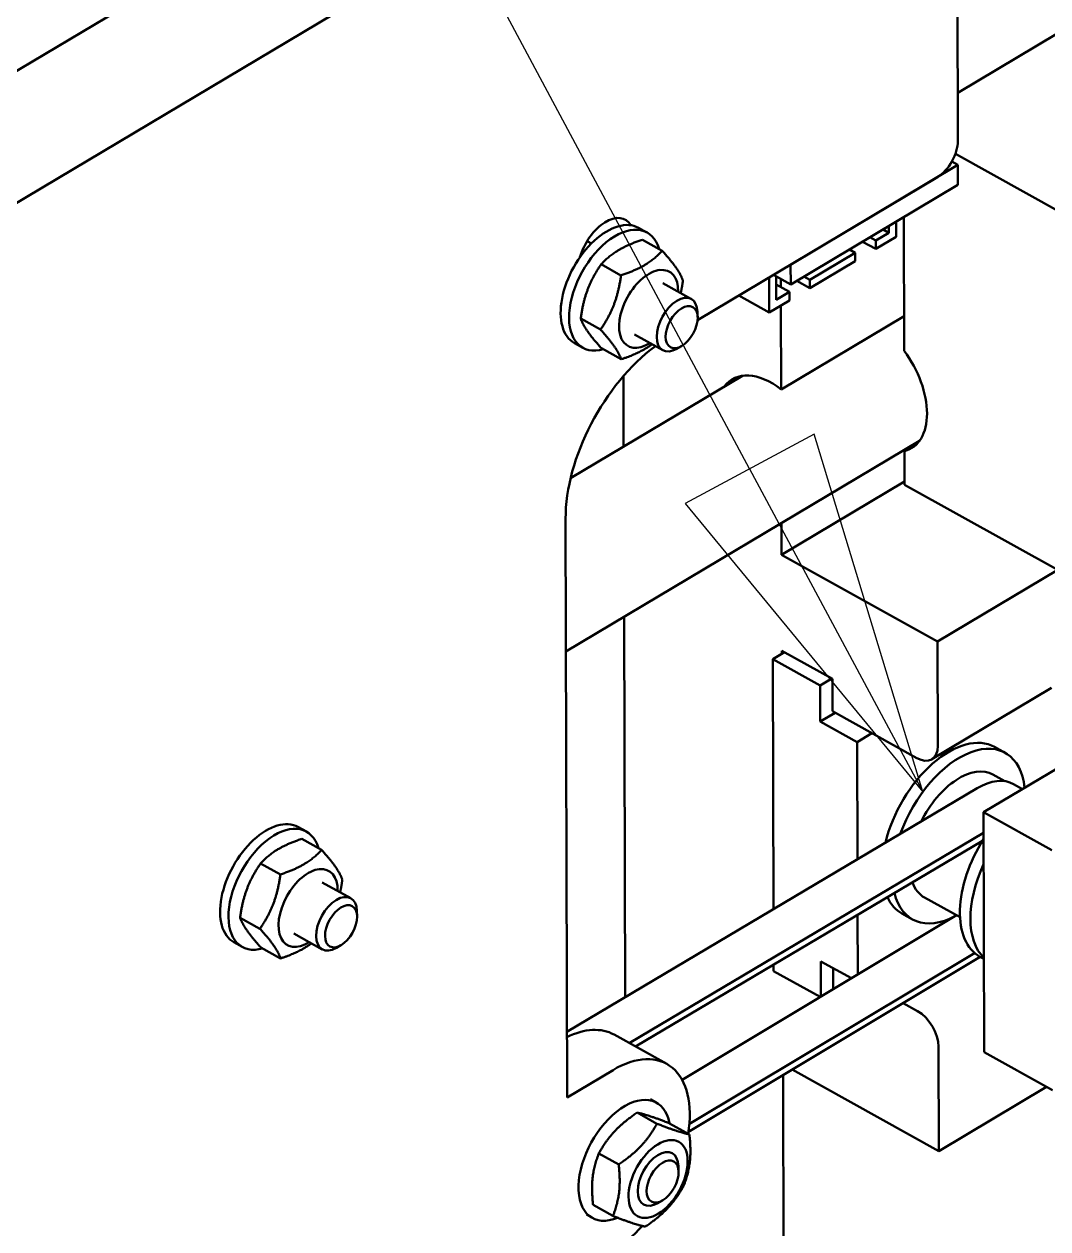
# Model space of a CAD drawing. Header units: millimetres. Extents: x -1901 to 2520, y -3919 to 1782.
# Drawn here: x 2008.3 to 2050.2, y 735.93 to 785.24 of the extents above; entities that cross this region are included whole.
import ezdxf

# ---------------------------------------------------------------- set-up
doc = ezdxf.new("R2010")
doc.units = ezdxf.units.MM
doc.header["$LTSCALE"] = 6
for name, color, linetype, lineweight in [('Detail Boundary (ISO)', 7, 'Continuous', 25), ('Symbol (ISO)', 7, 'Continuous', 25), ('Visible (ISO)', 7, 'Continuous', 50)]:
    doc.layers.add(name, color=color, linetype=linetype, lineweight=lineweight)

# ---------------------------------------------------------------- blocks, each defined once
blk = doc.blocks.new('2dDetail0')
at = {"layer": 'Detail Boundary (ISO)'}
blk.add_circle((337.4844, 121.5338), 15.1305, dxfattribs=at)
blk = doc.blocks.new('Balloon28')
at = {"layer": 'Symbol (ISO)'}
for p, q in [((339.6653, 127.8389), (332.8576, 140.5517)), ((340.106, 128.0749), (339.2245, 127.6029)), ((340.8454, 125.635), (340.106, 128.0749)), ((339.6653, 127.8389), (340.8454, 125.635)), ((339.2245, 127.6029), (340.8454, 125.635))]:
    blk.add_line(p, q, dxfattribs=at)
at = {"layer": 'Symbol (ISO)', "flags": 128}
blk.add_lwpolyline([(339.2245, 127.6029), (340.8454, 125.635)], dxfattribs=at)
at = {"layer": 'Symbol (ISO)'}
blk.add_solid([(339.2245, 127.6029), (340.8454, 125.635), (340.106, 128.0749), (339.2245, 127.6029)], dxfattribs=at)

msp = doc.modelspace()

# ---------------------------------------------------------------- linework, layer by layer
at = {"layer": 'Visible (ISO)'}
for p, q in [((2046.512, 780.452), (2046.448, 804.126)), ((1856.039, 692.719), (2034.741, 799.269)), ((1856.054, 687.322), (2034.755, 793.872)), ((2060.988, 791.055), (2046.507, 782.42)), ((2046.267, 779.609), (2046.515, 779.471)), ((2046.412, 779.924), (2050.759, 777.509)), ((2046.515, 779.471), (2039.67, 775.39)), ((2046.517, 778.662), (2046.515, 779.471)), ((2035.858, 773.118), (2045.68, 778.973)), ((2046.517, 778.662), (2039.672, 774.58)), ((2043.985, 776.53), (2043.983, 777.151)), ((2044.303, 777.342), (2044.318, 771.87)), ((2033.791, 776.709), (2033.447, 776.9)), ((2043.149, 776.376), (2043.691, 776.7)), ((2043.451, 776.833), (2043.691, 776.7)), ((2043.691, 776.7), (2043.691, 776.977)), ((2031.341, 776.354), (2031.514, 776.258)), ((2034.414, 775.96), (2033.603, 776.411)), ((2042.61, 776.332), (2043.15, 776.033)), ((2043.149, 776.376), (2042.908, 776.51)), ((2043.149, 776.376), (2043.15, 776.033)), ((2043.985, 776.53), (2043.15, 776.033)), ((2040.457, 774.771), (2042.314, 775.878)), ((2042.073, 776.012), (2042.314, 775.878)), ((2042.314, 775.878), (2042.315, 775.535)), ((2032.727, 774.954), (2031.916, 775.405)), ((2039.672, 774.58), (2039.67, 775.39)), ((2042.315, 775.535), (2040.458, 774.427)), ((2034.442, 774.631), (2035.606, 773.985)), ((2038.788, 773.432), (2038.784, 774.862)), ((2039.672, 774.58), (2038.968, 774.971)), ((2039.077, 774.911), (2039.079, 773.95)), ((2039.269, 774.804), (2039.27, 774.469)), ((2039.918, 774.727), (2040.458, 774.427)), ((2040.457, 774.771), (2040.216, 774.905)), ((2040.457, 774.771), (2040.458, 774.427)), ((2038.788, 773.432), (2037.545, 774.123)), ((2039.078, 774.576), (2039.622, 774.273)), ((2039.079, 773.95), (2039.622, 774.273)), ((2039.622, 774.273), (2039.623, 773.93)), ((2039.623, 773.93), (2038.788, 773.432)), ((2039.272, 773.72), (2039.281, 770.285)), ((2031.889, 772.734), (2031.078, 773.185)), ((2035.864, 773.246), (2035.858, 773.461)), ((2039.281, 770.285), (2044.314, 773.286)), ((2031.169, 771.988), (2030.824, 772.18)), ((2033.277, 772.533), (2034.441, 771.887)), ((2032.737, 771.52), (2031.926, 771.97)), ((2035.204, 772.058), (2035.018, 771.949)), ((2037.694, 770.845), (2030.667, 766.655)), ((2032.824, 770.83), (2032.832, 767.946)), ((2044.94, 768.18), (2030.474, 759.554)), ((2044.329, 767.762), (2044.852, 768.074)), ((2044.329, 767.762), (2044.333, 766.381)), ((2039.3, 763.513), (2044.333, 766.514)), ((2044.333, 766.381), (2050.799, 762.79)), ((2030.523, 741.31), (2030.459, 764.984)), ((2039.296, 764.815), (2039.3, 763.513)), ((2045.679, 759.969), (2039.3, 763.513)), ((2045.679, 759.969), (2050.597, 762.902)), ((2032.851, 760.972), (2032.893, 745.41)), ((2045.691, 755.701), (2045.679, 759.969)), ((2038.935, 759.241), (2039.417, 759.529)), ((2039.31, 759.588), (2039.311, 759.465)), ((2039.31, 759.588), (2041.379, 758.439)), ((2038.962, 749.012), (2038.935, 759.241)), ((2038.935, 759.241), (2040.874, 758.164)), ((2041.357, 758.451), (2040.874, 758.164)), ((2041.379, 758.439), (2041.383, 757.114)), ((2040.874, 758.164), (2040.878, 756.692)), ((2045.443, 755.149), (2050.345, 758.072)), ((2041.488, 757.055), (2040.878, 756.692)), ((2041.383, 757.114), (2044.831, 755.198)), ((2040.878, 756.692), (2042.387, 755.853)), ((2042.387, 755.853), (2042.997, 756.217)), ((2052.61, 755.992), (2047.559, 752.98)), ((2042.4, 751.052), (2042.387, 755.853)), ((2048.013, 755.655), (2048.444, 755.416)), ((2047.949, 754.524), (2048.439, 754.252)), ((2030.516, 744), (2047.309, 753.966)), ((2049.155, 753.932), (2048.79, 754.135)), ((2047.559, 752.98), (2047.586, 743.167)), ((2047.559, 752.98), (2050.361, 751.424)), ((2019.853, 752.189), (2019.508, 752.381)), ((2033.068, 743.533), (2047.562, 752.135)), ((2020.476, 751.441), (2019.665, 751.891)), ((2033.325, 743.391), (2047.52, 751.815)), ((2018.789, 750.435), (2017.978, 750.885)), ((2020.504, 750.112), (2021.668, 749.465)), ((2045.152, 749.489), (2046.601, 748.684)), ((2017.951, 748.214), (2017.139, 748.665)), ((2021.926, 748.726), (2021.92, 748.942)), ((2046.458, 748.763), (2035.224, 742.034)), ((2042.413, 746.34), (2042.406, 748.78)), ((2044.225, 748.837), (2044.656, 748.597)), ((2019.339, 748.014), (2020.502, 747.367)), ((2017.231, 747.469), (2016.886, 747.66)), ((2021.266, 747.539), (2021.08, 747.43)), ((2018.799, 747), (2017.988, 747.451)), ((2047.427, 747.058), (2035.49, 739.907)), ((2047.199, 747.216), (2035.526, 740.224)), ((2047.576, 746.976), (2047.415, 747.065)), ((2038.969, 746.484), (2038.969, 746.74)), ((2040.905, 746.879), (2042.154, 746.185)), ((2040.905, 746.879), (2040.909, 745.439)), ((2041.411, 746.597), (2041.414, 745.741)), ((2038.969, 746.484), (2040.881, 745.422)), ((2044.859, 744.846), (2044.275, 745.17)), ((2034.597, 742.684), (2032.442, 743.881)), ((2045.736, 739.117), (2045.724, 743.385)), ((2047.586, 743.167), (2050.388, 741.611)), ((2030.523, 741.31), (2032.401, 742.43)), ((2039.358, 742.224), (2039.411, 722.591)), ((2039.735, 742.45), (2045.736, 739.117)), ((2045.736, 739.117), (2050.145, 741.746)), ((2034.177, 741.098), (2033.931, 741.235)), ((2033.387, 740.687), (2034.198, 740.236)), ((2034.715, 740.249), (2035.526, 739.799)), ((2031.822, 739.018), (2032.633, 738.567)), ((2035.086, 738.282), (2035.08, 738.498)), ((2031.585, 736.911), (2032.397, 736.461)), ((2034.426, 737.095), (2034.24, 736.986)), ((2031.555, 736.378), (2031.309, 736.514))]:
    msp.add_line(p, q, dxfattribs=at)
for centre, major_axis, ratio, start_param, end_param in [((2045.677, 779.955), (-0.583, -1.049), 0.569764, 0.77595, 2.346747), ((2032.135, 774.54), (1.311, 2.36), 0.569764, 0, 3.141593), ((2032.48, 774.348), (1.311, 2.36), 0.569764, 5.76686, 9.941104), ((2032.102, 775.792), (0.801, 1.442), 0.569764, 5.949842, 8.224561), ((2033.86, 773.582), (0.845, 1.521), 0.569764, 5.473402, 10.234562), ((2035.023, 772.936), (0.583, 1.049), 0.569764, 5.51712, 10.190843), ((2034.633, 767.472), (-2.914, -5.245), 0.569764, 4.033914, 5.488339), ((2043.031, 770.534), (1.582, -2.654), 0.58657, 6.114531, 8.012462), ((2038.857, 768.046), (-1.582, 2.654), 0.58657, 5.297284, 6.52513), ((2046.119, 752.246), (1.894, 3.409), 0.569764, 0, 2.021474), ((2046.55, 752.007), (1.894, 3.409), 0.569764, 5.604978, 8.135591), ((2044.829, 756.179), (0.615, -1.031), 0.58657, 5.4927, 7.063496), ((2046.55, 752.007), (1.399, 2.518), 0.569764, 0, 1.65032), ((2047.311, 751.473), (1.479, 2.662), 0.569764, 0, 0.773581), ((2018.197, 750.02), (1.311, 2.36), 0.569764, 0, 3.141593), ((2018.542, 749.829), (1.311, 2.36), 0.569764, 5.76686, 9.941104), ((2049.309, 750.474), (-1.894, -3.409), 0.569764, 4.613821, 6.283185), ((2019.921, 749.063), (0.845, 1.521), 0.569764, 5.473402, 10.234562), ((2049.74, 750.235), (-1.894, -3.409), 0.569764, 4.844423, 6.132256), ((2046.55, 752.007), (-1.399, -2.518), 0.569764, 5.817151, 6.283185), ((2021.085, 748.416), (0.583, 1.049), 0.569764, 5.51712, 10.190843), ((2046.119, 752.246), (-1.894, -3.409), 0.569764, 5.892214, 6.283185), ((2046.55, 752.007), (-1.894, -3.409), 0.569764, 5.728457, 6.999543), ((2044.862, 743.864), (0.615, -1.031), 0.58657, 0.780311, 2.351107), ((2030.256, 739.948), (2.185, 3.934), 0.569764, 0, 0.689511), ((2032.411, 738.75), (2.185, 3.934), 0.569764, 5.282533, 7.059136), ((2032.866, 738.738), (1.311, 2.36), 0.569764, 5.676441, 10.049107), ((2034.245, 737.972), (0.583, 1.049), 0.569764, 5.51712, 10.190843), ((2032.411, 738.75), (-2.185, -3.934), 0.569764, 0.77595, 1.163531)]:
    msp.add_ellipse(centre, major_axis=major_axis, ratio=ratio, start_param=start_param, end_param=end_param, dxfattribs=at)
for centre, major_axis in [((2035.209, 772.833), (0.458, 0.824)), ((2021.27, 748.313), (0.458, 0.824)), ((2034.245, 737.972), (-0.845, -1.521)), ((2034.43, 737.869), (0.458, 0.824))]:
    msp.add_ellipse(centre, major_axis=major_axis, ratio=0.569764, dxfattribs=at)
for points, weights in [([(2033.603, 776.411), (2032.508, 776.047), (2031.916, 775.405)], [1, 1.15470053838, 1]), ([(2032.727, 774.954), (2033.822, 775.317), (2034.414, 775.96)], [1, 1.15470053838, 1]), ([(2034.414, 775.96), (2035.09, 775.213), (2035.262, 774.746)], [1, 1.15470053838, 1]), ([(2031.916, 775.405), (2031.245, 774.434), (2031.078, 773.185)], [1, 1.15470053838, 1]), ([(2031.889, 772.734), (2032.559, 773.704), (2032.727, 774.954)], [1, 1.15470053838, 1]), ([(2035.262, 774.746), (2035.225, 774.468), (2035.172, 774.226)], [1, 1.03065560169, 1.04916171865]), ([(2031.078, 773.185), (2031.25, 772.717), (2031.926, 771.97)], [1, 1.15470053838, 1]), ([(2032.737, 771.52), (2032.564, 771.987), (2031.889, 772.734)], [1, 1.15470053838, 1]), ([(2033.994, 772.135), (2033.523, 771.781), (2032.737, 771.52)], [1.06646153697, 1.10637175034, 1]), ([(2019.665, 751.891), (2018.57, 751.528), (2017.978, 750.885)], [1, 1.15470053838, 1]), ([(2018.789, 750.435), (2019.884, 750.798), (2020.476, 751.441)], [1, 1.15470053838, 1]), ([(2020.476, 751.441), (2021.152, 750.694), (2021.324, 750.226)], [1, 1.15470053838, 1]), ([(2017.978, 750.885), (2017.307, 749.915), (2017.139, 748.665)], [1, 1.15470053838, 1]), ([(2017.951, 748.214), (2018.621, 749.185), (2018.789, 750.435)], [1, 1.15470053838, 1]), ([(2021.324, 750.226), (2021.287, 749.949), (2021.234, 749.706)], [1, 1.03065560169, 1.04916171865]), ([(2017.139, 748.665), (2017.312, 748.198), (2017.988, 747.451)], [1, 1.15470053838, 1]), ([(2018.799, 747), (2018.626, 747.468), (2017.951, 748.214)], [1, 1.15470053838, 1]), ([(2020.056, 747.615), (2019.584, 747.261), (2018.799, 747)], [1.06646153697, 1.10637175034, 1]), ([(2033.387, 740.687), (2032.353, 739.992), (2031.822, 739.018)], [1, 1.15470053838, 1]), ([(2034.715, 740.249), (2033.799, 740.608), (2033.387, 740.687)], [1, 1.15470053838, 1]), ([(2032.633, 738.567), (2033.667, 739.262), (2034.198, 740.236)], [1, 1.15470053838, 1]), ([(2034.198, 740.236), (2035.113, 739.878), (2035.526, 739.799)], [1, 1.15470053838, 1]), ([(2035.526, 739.799), (2035.659, 738.605), (2035.289, 737.692)], [1, 1.15470053838, 1]), ([(2031.822, 739.018), (2031.452, 738.104), (2031.585, 736.911)], [1, 1.15470053838, 1]), ([(2032.397, 736.461), (2032.766, 737.374), (2032.633, 738.567)], [1, 1.15470053838, 1]), ([(2035.289, 737.692), (2034.758, 736.718), (2033.724, 736.023)], [1, 1.15470053838, 1]), ([(2033.724, 736.023), (2033.312, 736.102), (2032.397, 736.461)], [1, 1.15470053838, 1])]:
    msp.add_rational_spline(points, weights, degree=2, dxfattribs=at)

# ---------------------------------------------------------------- block references
at = {"layer": 'Detail Boundary (ISO)', "xscale": 6, "yscale": 6, "zscale": 6}
msp.add_blockref('2dDetail0', (0, 0), dxfattribs=at)
at = {"layer": 'Symbol (ISO)', "xscale": 6, "yscale": 6, "zscale": 6}
msp.add_blockref('Balloon28', (0, 0), dxfattribs=at)

doc.saveas('drawing.dxf')
